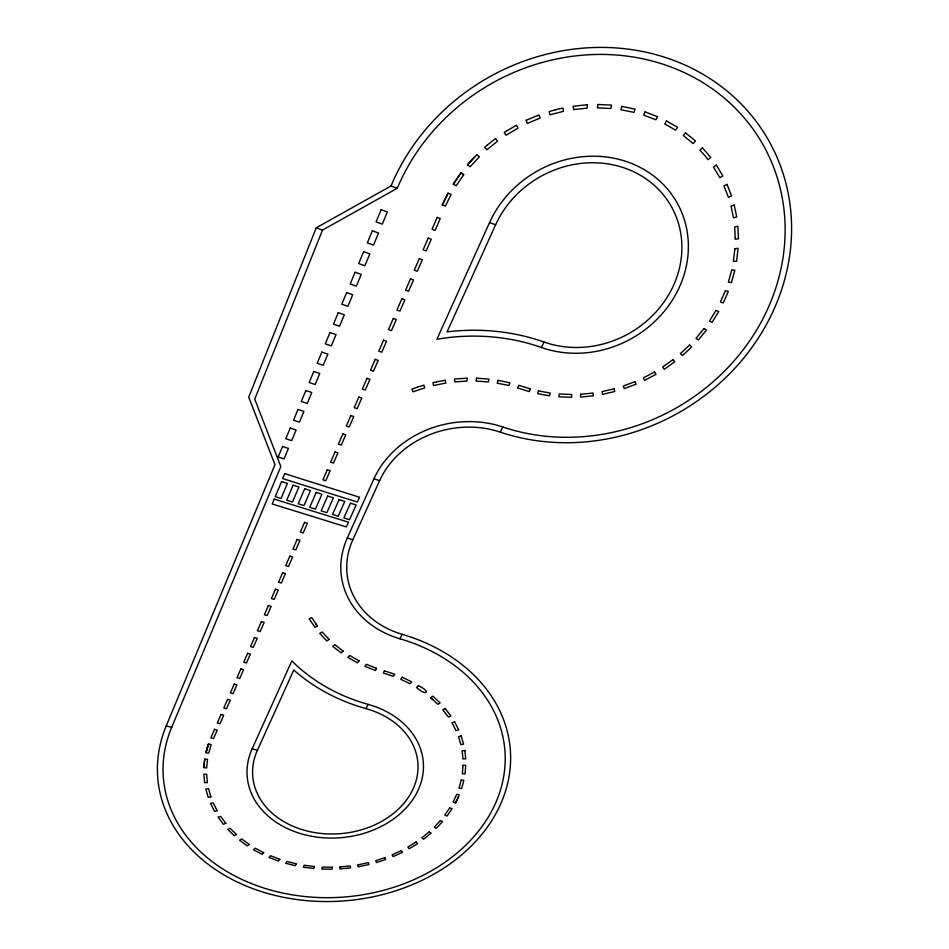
<?xml version="1.0" encoding="UTF-8"?>
<svg xmlns="http://www.w3.org/2000/svg" width="949" height="949" viewBox="0 0 949 949"><rect width="100%" height="100%" fill="white"/><g stroke="black" fill="none" stroke-linecap="round" stroke-linejoin="round"><path stroke-width="1.42" d="M203.893 766.733L203.869 767.729L206.668 767.895L207.511 759.366L204.711 759.129L203.893 766.733L204.711 759.129M205.945 752.616L208.472 744.016L211.212 744.574L208.697 753.162L205.945 752.616L208.472 744.016L206.052 752.154M347.298 538.024L373.942 478.842A96.751 82.8 -11.6 0 1 502.756 426.979A205.886 186.656 -29.3 0 0 768.82 306.385A205.886 186.656 -29.3 0 0 661.607 63.761A205.886 186.656 -29.3 0 0 397.275 188.293L322.53 230.073L254.747 399.114L280.821 466.552L171.686 727.337A171.318 133.311 -4.6 0 0 276.313 891.562A171.318 133.311 -4.6 0 0 493.658 807.231A171.318 133.311 -4.6 0 0 399.92 638.772A94.829 79.633 -9.4 0 1 347.31 538.024L352.838 539.732A88.957 74.698 -9.4 0 0 402.103 634.288L410.11 636.826A176.858 137.641 -4.6 0 1 496.505 812.474A176.858 137.641 -4.6 0 1 271.711 894.563A176.858 137.641 -4.6 0 1 166.241 725.878L274.973 464.702L248.721 397.145L316.242 227.819L391.024 185.968A212.564 192.73 -29.3 0 1 663.754 56.952A212.564 192.73 -29.3 0 1 774.859 307.322A212.564 192.73 -29.3 0 1 500.253 432.139A90.689 77.616 -11.6 0 0 379.636 480.657M458.32 797.16L459.257 794.894L456.777 794.218L453.053 802.154L455.52 802.807L458.32 797.16L455.52 802.807M252.137 748.82L291.841 660.836L293.846 662.888A183.916 154.651 -9.4 0 0 368.117 704.383A88.352 68.684 -4.7 0 1 417.548 791.395A88.352 68.684 -4.7 0 1 304.522 834.705A88.352 68.684 -4.7 0 1 252.137 748.82L257.428 750.232A82.824 64.378 -4.7 0 0 306.444 830.826A82.824 64.378 -4.7 0 0 412.471 790.209A82.824 64.378 -4.7 0 0 366.006 708.642A189.883 159.669 -9.4 0 1 295.993 671.928L293.81 669.97L257.428 750.232M489.554 222.564L436.896 339.303L442.625 338.342A187.594 160.761 -11.6 0 1 541.369 347.464L545.782 348.924A106.11 96.098 -29 0 0 680.433 284.771A106.11 96.098 -29 0 0 625.462 161.235A106.11 96.098 -29 0 0 489.554 222.564L495.603 224.818A99.479 90.084 -29 0 1 624.43 167.985A99.479 90.084 -29 0 1 673.232 286.064A99.479 90.084 -29 0 1 544.062 342.043A193.715 166.028 -11.6 0 0 451.404 331.379L447.062 331.901L495.603 224.818M352.838 539.732L379.624 480.657L373.942 478.842M442.281 205.008L448.058 193.181L451.143 194.343L445.354 206.147L442.281 205.008L448.058 193.181M402.151 634.312L399.992 638.748M500.253 432.139L502.756 426.979M541.416 347.488L544.062 342.043M366.006 708.642L368.117 704.383M453.266 184.189L460.941 172.943L463.741 174.675L456.172 185.743L453.266 184.189L460.941 172.943L463.646 174.794M467.501 164.794L476.837 154.675L479.364 156.787L470.111 166.787L467.501 164.794L474.239 157.332M430.775 697.74L432.898 696.163L440.134 702.901L437.857 704.324L430.775 697.74L433.088 699.733M317.369 626.02L314.89 627.289L309.184 618.772L311.77 617.645L317.369 626.02L315.566 623.588M358.105 864.788L368.414 862.617L368.888 864.551L358.378 866.757L358.105 864.788L358.568 866.722M166.241 725.878L171.686 727.337M316.242 227.819L322.53 230.073M391.024 185.968L397.275 188.293M571.666 394.499L571.642 397.299L558.807 396.812L559.329 394.025L571.666 394.499M580.646 394.262L580.622 397.05L593.184 395.828L593.03 393.064L580.646 394.262M735.226 237.831L735.214 239.219L738.441 238.804L737.859 226.194L734.645 227.06L735.226 237.831M587.277 104.758L587.206 108.139L573.623 109.562L573.137 106.241L587.277 104.758M340.015 866.935L339.979 868.916L350.537 867.908L350.406 865.939L340.015 866.935M463.053 765.333L462.377 773.815L465.069 773.874L465.769 765.345L463.053 765.333M467.098 378.188L466.955 381.095L454.701 381.889L454.535 379.019L467.098 378.188M734.87 248.697L733.399 261.295L736.566 261.307L738.085 248.27L734.87 248.697M597.763 104.473L597.467 107.866L610.895 108.494L611.453 105.114L597.763 104.473M332.304 867.232L332.031 869.225L321.782 869.07L322.233 867.101L332.304 867.232M476.517 378.2L476.078 381.095L488.32 381.925L488.96 379.09L476.517 378.2M731.691 270.109L728.393 282.126L731.442 282.612L734.87 270.121L731.691 270.109M461.238 780.042L459.055 788.121L461.605 788.643L463.871 780.363L461.238 780.042M621.809 106.383L621.037 109.74L633.991 112.385L635.083 109.111L621.809 106.383M538.415 390.905L537.68 393.681L549.495 395.804L550.242 393.04L538.415 390.905M314.404 866.544L313.751 868.501L303.241 867.161L304.166 865.251L314.404 866.544M498.106 380.347L497.157 383.135L508.83 385.519L509.981 382.827L498.106 380.347M530.384 388.888L529.293 391.593L517.573 387.987L518.854 385.33L530.384 388.888M645.023 111.923L643.695 115.137L655.913 119.776L657.443 116.644L645.023 111.923M282.553 446.505L278.176 457.027L284.036 458.889L288.437 448.379L282.553 446.505M290.228 428.082L285.791 438.735L291.675 440.621L296.124 429.992L290.228 428.082M297.986 409.434L293.502 420.217L299.41 422.139L303.917 411.368L297.986 409.434M305.851 390.549L301.296 401.474L307.251 403.42L311.806 392.53L305.851 390.549M313.799 371.439L309.196 382.494L315.175 384.487L319.789 373.443L313.799 371.439M321.853 352.103L317.191 363.289L323.206 365.306L327.88 354.131L321.853 352.103M330.015 332.506L325.293 343.835L331.32 345.887L336.053 334.582L330.015 332.506M338.271 312.672L333.49 324.143L339.552 326.231L344.345 314.783L338.271 312.672M346.634 292.589L341.794 304.214L347.88 306.325L352.731 294.736L346.634 292.589M355.092 272.256L350.193 284.012L356.314 286.171L361.237 274.427L355.092 272.256M363.669 251.651L358.71 263.573L364.867 265.756L369.837 253.858L363.669 251.651M372.364 230.785L367.334 242.861L373.515 245.079L378.556 233.039L372.364 230.785M381.154 209.646L376.065 221.876L382.281 224.142L387.382 211.935L381.154 209.646M725.38 290.726L720.445 301.96L723.233 303.004L728.346 291.414L725.38 290.726M284.771 473.658L282.695 478.581L357.358 502.068L359.529 497.24L284.771 473.658M274.237 499.127L272.197 503.966L346.397 526.944L348.532 522.199L274.237 499.127M281.58 481.594L275.246 496.659L281.034 498.45L287.393 483.421L281.58 481.594M293.122 485.176L286.74 500.194L292.506 501.985L298.911 486.991L293.122 485.176M304.688 488.806L298.259 503.777L304 505.556L310.453 490.621L304.688 488.806M316.195 492.424L309.73 507.347L315.448 509.127L321.936 494.227L316.195 492.424M214.533 729.354L210.868 737.8L213.549 738.512L217.226 730.078L214.533 729.354M221.01 714.443L217.309 722.984L220.002 723.707L223.715 715.178L221.01 714.443M227.558 699.366L223.81 708.001L226.514 708.737L230.275 700.113L227.558 699.366M234.178 684.134L230.393 692.865L233.11 693.612L236.906 684.893L234.178 684.134M240.868 668.867L237.036 677.693L239.765 678.452L243.608 669.638L240.868 668.867M247.63 653.292L243.763 662.212L246.503 662.983L250.382 654.075L247.63 653.292M254.474 637.55L250.56 646.566L253.312 647.348L257.238 638.333L254.474 637.55M261.39 621.619L257.428 630.741L260.192 631.536L264.166 622.425L261.39 621.619M268.377 605.521L264.38 614.738L267.155 615.545L271.165 606.34L268.377 605.521M275.459 589.234L271.402 598.558L274.19 599.388L278.259 590.064L275.459 589.234M282.612 572.769L278.508 582.2L281.319 583.03L285.424 573.611L282.612 572.769M289.848 556.114L285.696 565.651L288.52 566.494L292.672 556.956L289.848 556.114M297.167 539.388L292.98 549.044L295.803 549.898L300.003 540.254L297.167 539.388M304.57 522.353L300.335 532.116L303.17 532.982L307.417 523.231L304.57 522.353M327.286 469.767L322.897 479.874L325.78 480.787L330.169 470.68L327.286 469.767M335.044 451.914L330.596 462.139L333.49 463.065L337.939 452.839L335.044 451.914M342.886 433.847L338.39 444.191L341.296 445.128L345.804 434.796L342.886 433.847M350.833 415.555L346.278 426.03L349.196 426.991L353.752 416.528L350.833 415.555M358.864 397.062L354.262 407.655L357.192 408.628L361.806 398.034L358.864 397.062M367.002 378.331L362.34 389.054L365.282 390.051L369.956 379.327L367.002 378.331M375.235 359.374L370.513 370.24L373.479 371.237L378.2 360.383L375.235 359.374M383.562 340.193L378.793 351.177L381.771 352.198L386.551 341.213L383.562 340.193M393.301 318.449L388.449 329.6L391.439 330.643L396.291 319.493L393.301 318.449M401.854 298.745L396.955 310.038L399.956 311.082L404.867 299.801L401.854 298.745M410.526 278.781L405.555 290.216L408.58 291.284L413.55 279.86L410.526 278.781M419.304 258.579L414.274 270.157L417.311 271.248L422.352 259.682L419.304 258.579M428.189 238.116L423.1 249.848L426.148 250.951L431.249 239.231L428.189 238.116M437.192 217.392L432.044 229.267L435.105 230.393L440.265 218.531L437.192 217.392M327.666 496.03L321.153 510.894L326.847 512.674L333.384 497.822L327.666 496.03M339.09 499.613L332.53 514.441L338.212 516.209L344.795 501.404L339.09 499.613M350.478 503.184L343.87 517.964L349.517 519.72L356.148 504.963L350.478 503.184M376.575 668.345L375.519 670.528L364.902 666.364L366.361 664.3L376.575 668.345M384.404 670.848L383.337 673.043L393.289 676.305L394.76 674.264L384.404 670.848M296.254 863.78L295.329 865.678L285.72 863.293L286.954 861.478L296.254 863.78M715.961 310.489L709.449 321.07L712.047 322.387L718.749 311.521L715.961 310.489M666.506 120.938L664.703 123.928L675.605 130.179L677.633 127.32L666.506 120.938M449.707 807.955L444.82 815.084L447.026 816.104L452.104 808.726L449.707 807.955M402.234 677.254L400.739 679.282L409.909 683.695L411.712 681.833L402.234 677.254M704.039 328.556L696.02 338.295L698.334 339.967L706.507 330.05L704.039 328.556M685.581 132.872L683.375 135.588L693.102 143.56L695.498 141.01L685.581 132.872M279.836 859.284L278.401 861.028L269.018 857.457L270.477 855.725L279.836 859.284M359.102 660.86L357.453 662.853L347.856 657.372L349.647 655.474L359.102 660.86M440.419 820.565L434.286 827.113L436.243 828.382L442.625 821.573L440.419 820.565M263.644 852.653L262.185 854.385L253.525 849.735L255.364 848.216L263.644 852.653M689.603 345.08L680.421 353.609L682.39 355.602L691.762 346.895L689.603 345.08M418.426 685.688L416.575 687.491C425.745 696.436 432.02 692.035 418.426 685.688M702.485 147.854L699.935 150.239A110.701 99.942 -32.9 0 1 708.061 159.646L710.789 157.487L702.485 147.854M343.075 651.085L341.106 652.888L332.731 646.316L334.843 644.668L343.075 651.085M429.126 831.941L421.89 837.813L423.551 839.296L431.107 833.186L429.126 831.941M487.074 145.233L484.725 147.309L486.884 149.776L497.561 141.152L495.556 138.554L487.074 145.233M673.031 359.624L662.651 366.978L664.253 369.232L674.81 361.759L673.031 359.624M249.35 844.491L247.357 845.903L239.646 840.292L241.781 838.975L249.35 844.491M416.065 841.965L407.833 847.054L409.149 848.726L412.554 846.757L417.536 843.578L416.065 841.965M716.353 165.138L713.494 167.095L719.876 177.7L722.818 175.909L716.353 165.138M329.125 639.436L326.847 640.978L319.754 633.398L322.126 631.975L329.125 639.436M505.746 131.472L504.251 132.469L506.042 135.233L518.012 128.115L516.422 125.232L505.746 131.472M654.608 371.961L643.41 377.868L644.62 380.335L656.02 374.321L654.608 371.961M236.479 834.503L234.261 835.737L227.796 829.402L230.132 828.299L236.479 834.503M727.017 184.343L723.968 185.921L728.405 197.297L731.537 195.992L727.017 184.343M526.197 120.274L527.264 123.417L540.123 118.091L539.056 114.948L526.197 120.274M401.308 850.589L392.127 854.812L393.159 856.603L402.459 852.332L401.308 850.589M445.247 708.535L442.768 709.722L448.343 717.017L450.894 715.973L445.247 708.535M635.083 381.652L623.244 386.065L624.288 388.604L636.115 384.191L635.083 381.652M225.803 823.317L223.347 824.278L217.997 817.053L220.654 816.425L225.803 823.317M417.69 387.073L411.925 389.232L413.029 391.83L424.737 387.88L423.871 385.164L417.69 387.073M384.82 857.671L375.792 860.636L376.48 862.522L385.685 859.509L384.82 857.671M454.607 721.809L451.973 722.687L456.03 730.6L458.699 729.864L454.607 721.809M734.218 205.055L731.027 206.111L733.53 217.843L736.732 216.977L734.218 205.055M555.414 109.799L549.174 111.567L549.957 114.805L563.433 111.341L562.947 108.02L555.414 109.799M461.178 735.938L458.521 736.685L460.87 744.633L463.598 744.194L461.178 735.938M217.143 810.671L214.533 811.371L210.559 803.423L213.228 802.83L217.143 810.671M614.11 388.805L602.129 391.605L602.485 394.345L614.703 391.498L614.11 388.805M436.623 381.83L433.029 382.708L433.491 385.508L445.781 383.076L445.378 380.217L436.623 381.83M210.903 796.84L208.211 797.338L205.826 789.034L208.566 788.69L210.903 796.84M464.868 750.517L462.127 750.813L462.982 758.951L465.722 758.844L464.868 750.517M207.404 782.522L204.628 782.676L203.857 774.23L206.657 774.254L207.404 782.522"/></g></svg>
